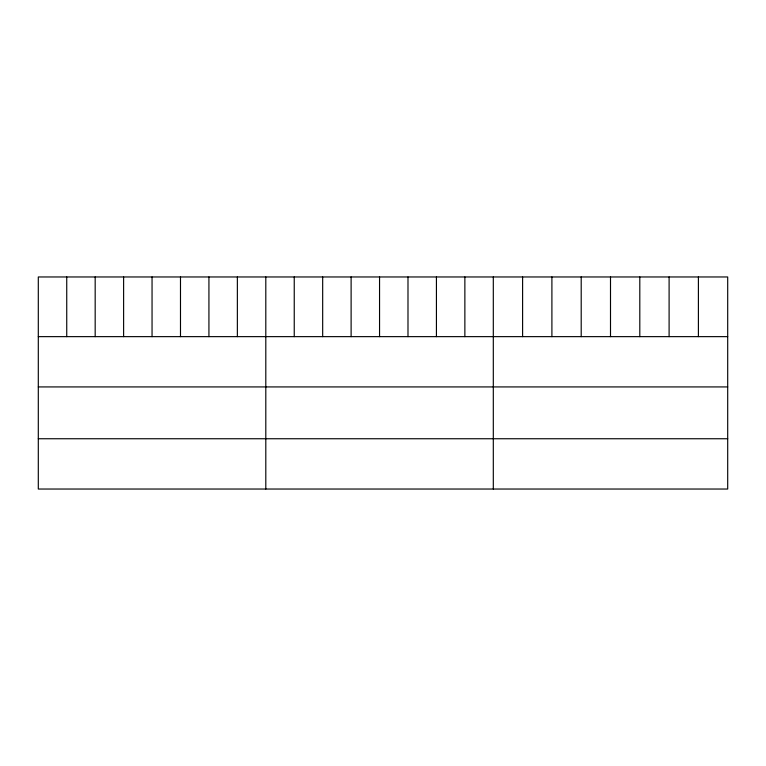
<?xml version="1.0" encoding="UTF-8"?>
<svg xmlns="http://www.w3.org/2000/svg" width="766" height="766" viewBox="0 0 766 766"><rect width="100%" height="100%" fill="white"/><g stroke="black" fill="none" stroke-linecap="round" stroke-linejoin="round"><path stroke-width="1.15" d="M727.7 336.638L727.7 489.034L38.3 489.034L38.3 276.966L727.7 276.966L727.7 336.638L38.3 336.638M38.3 386.926L727.7 386.926M38.3 438.746L727.7 438.746M698.4 276.966L698.4 336.638M669.101 276.966L669.101 336.638M639.802 276.966L639.802 336.638M610.502 276.966L610.502 336.638M581.202 276.966L581.202 336.638M551.903 276.966L551.903 336.638M522.603 276.966L522.603 336.638M493.304 276.966L493.304 489.034M464.866 276.966L464.866 336.638M436.429 276.966L436.429 336.638M407.991 276.966L407.991 336.638M379.553 276.966L379.553 336.638M351.115 276.966L351.115 336.638M322.678 276.966L322.678 336.638M294.24 276.966L294.24 336.638M265.802 276.966L265.802 489.034M237.364 276.966L237.364 336.638M208.927 276.966L208.927 336.638M180.489 276.966L180.489 336.638M152.051 276.966L152.051 336.638M123.613 276.966L123.613 336.638M95.176 276.966L95.176 336.638M66.738 276.966L66.738 336.638"/></g></svg>
